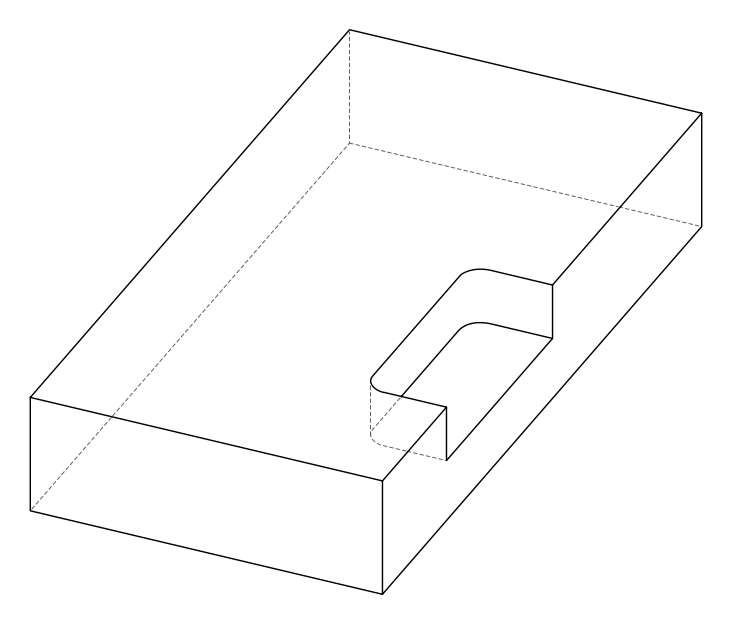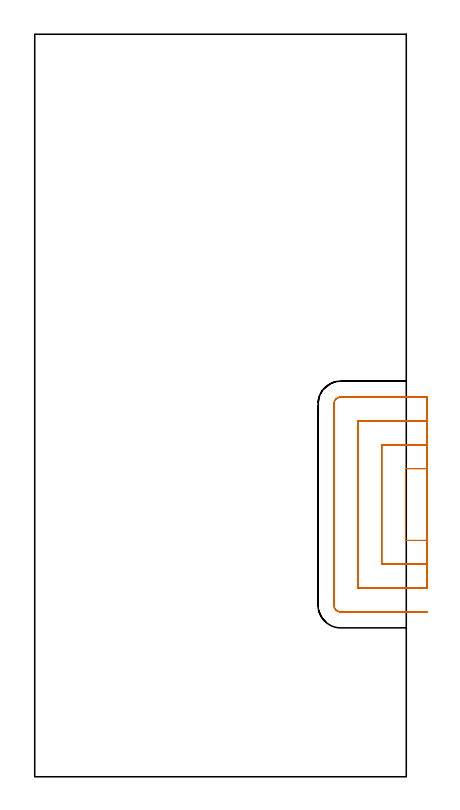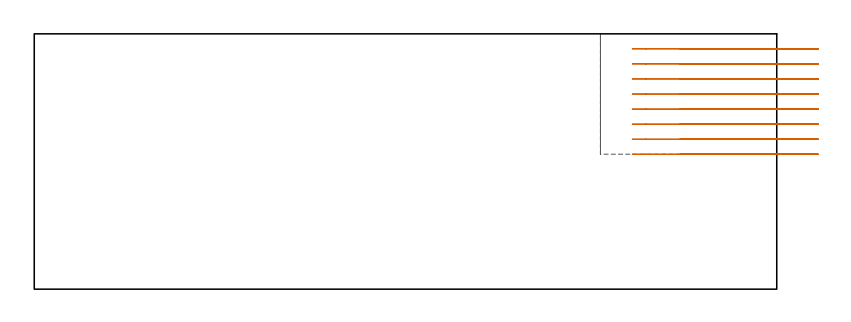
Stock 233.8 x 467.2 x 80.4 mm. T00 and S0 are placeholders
(PLAN: 1 operations, 0 tool changes, 19.4 min)
(1 MILL_SLOT | SLOT_PARTIAL_RECTANGULAR | UGT0201_094 | Follow Part, ap 5, ae 75% | 19.43 min | 323158 mm3)
(TOOL UGT0201_094 | End mill 20 mm | D20 FL38 Z4)
(OP 1 MILL_SLOT)
G17 G21 G94 G90
T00 M6
G54
G17 G0 G90 X246.8 Y193.9 S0 M3
G43 Z90.4 H0
Z75.662
G94 G1 X243.8 F250.
X233.3 F500.
Y148.7
X243.8
X246.8 F250.
Y208.9
X243.8
X218.3 F500.
Y133.7
X243.8
X246.8 F250.
Y223.9
X243.8
X203.3 F500.
Y118.7
X243.8
X246.8 F250.
Y238.9
X243.8
X192.6 F500.
G3 X188.3 Y234.6 R4.3
G1 Y108.
G3 X192.6 Y103.7 R4.3
G1 X243.8
X246.8 F250.
G0 Y193.9 Z70.925
G1 X243.8
X233.3 F500.
Y148.7
X243.8
X246.8 F250.
Y208.9
X243.8
X218.3 F500.
Y133.7
X243.8
X246.8 F250.
Y223.9
X243.8
X203.3 F500.
Y118.7
X243.8
X246.8 F250.
Y238.9
X243.8
X192.6 F500.
G3 X188.3 Y234.6 R4.3
G1 Y108.
G3 X192.6 Y103.7 R4.3
G1 X243.8
X246.8 F250.
G0 Y193.9 Z66.187
G1 X243.8
X233.3 F500.
Y148.7
X243.8
X246.8 F250.
Y208.9
X243.8
X218.3 F500.
Y133.7
X243.8
X246.8 F250.
Y223.9
X243.8
X203.3 F500.
Y118.7
X243.8
X246.8 F250.
Y238.9
X243.8
X192.6 F500.
G3 X188.3 Y234.6 R4.3
G1 Y108.
G3 X192.6 Y103.7 R4.3
G1 X243.8
X246.8 F250.
G0 Y193.9 Z61.45
G1 X243.8
X233.3 F500.
Y148.7
X243.8
X246.8 F250.
Y208.9
X243.8
X218.3 F500.
Y133.7
X243.8
X246.8 F250.
Y223.9
X243.8
X203.3 F500.
Y118.7
X243.8
X246.8 F250.
Y238.9
X243.8
X192.6 F500.
G3 X188.3 Y234.6 R4.3
G1 Y108.
G3 X192.6 Y103.7 R4.3
G1 X243.8
X246.8 F250.
G0 Y193.9 Z56.712
G1 X243.8
X233.3 F500.
Y148.7
X243.8
X246.8 F250.
Y208.9
X243.8
X218.3 F500.
Y133.7
X243.8
X246.8 F250.
Y223.9
X243.8
X203.3 F500.
Y118.7
X243.8
X246.8 F250.
Y238.9
X243.8
X192.6 F500.
G3 X188.3 Y234.6 R4.3
G1 Y108.
G3 X192.6 Y103.7 R4.3
G1 X243.8
X246.8 F250.
G0 Y193.9 Z51.975
G1 X243.8
X233.3 F500.
Y148.7
X243.8
X246.8 F250.
Y208.9
X243.8
X218.3 F500.
Y133.7
X243.8
X246.8 F250.
Y223.9
X243.8
X203.3 F500.
Y118.7
X243.8
X246.8 F250.
Y238.9
X243.8
X192.6 F500.
G3 X188.3 Y234.6 R4.3
G1 Y108.
G3 X192.6 Y103.7 R4.3
G1 X243.8
X246.8 F250.
G0 Y193.9 Z47.237
G1 X243.8
X233.3 F500.
Y148.7
X243.8
X246.8 F250.
Y208.9
X243.8
X218.3 F500.
Y133.7
X243.8
X246.8 F250.
Y223.9
X243.8
X203.3 F500.
Y118.7
X243.8
X246.8 F250.
Y238.9
X243.8
X192.6 F500.
G3 X188.3 Y234.6 R4.3
G1 Y108.
G3 X192.6 Y103.7 R4.3
G1 X243.8
X246.8 F250.
G0 Y193.9 Z42.5
G1 X243.8
X233.3 F500.
Y148.7
X243.8
X246.8 F250.
Y208.9
X243.8
X218.3 F500.
Y133.7
X243.8
X246.8 F250.
Y223.9
X243.8
X203.3 F500.
Y118.7
X243.8
X246.8 F250.
Y238.9
X243.8
X192.6 F500.
G3 X188.3 Y234.6 R4.3
G1 Y108.
G3 X192.6 Y103.7 R4.3
G1 X243.8
X246.8 F250.
G0 Z90.4
M5
M2
